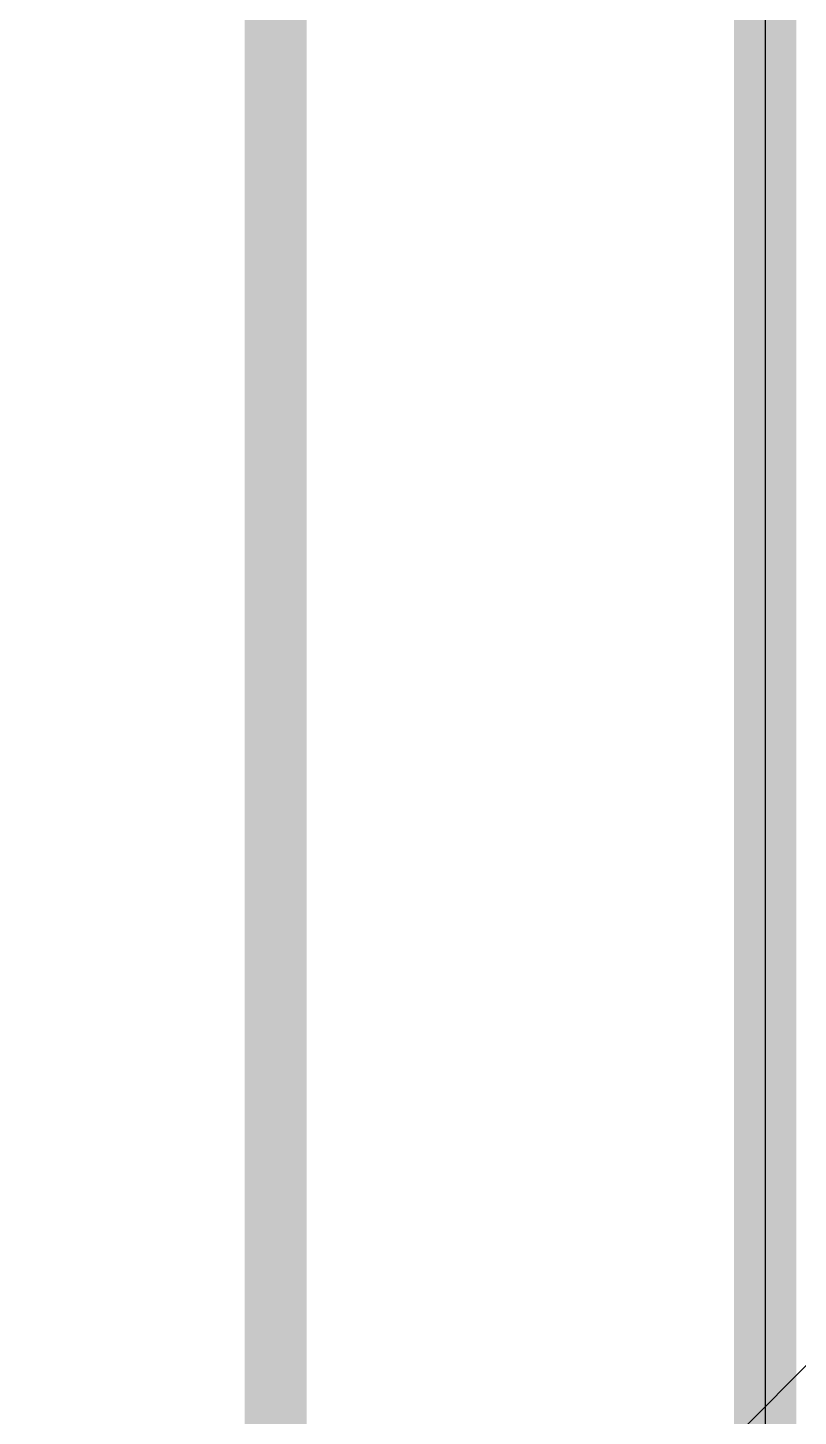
# Model space of a CAD drawing. Header units: inches. Extents: x -6 to 5433, y -4 to 5447.
# Drawn here: x 50.48 to 53.63, y 19.54 to 25.22 of the extents above; entities that cross this region are included whole.
import ezdxf

# ---------------------------------------------------------------- set-up
doc = ezdxf.new("R2010")
doc.units = ezdxf.units.IN
for name, color, linetype in [('Board_outline', 216, 'Continuous'), ('Mechanical 4', 56, 'Continuous'), ('Multi-Layer', 9, 'Continuous'), ('Top Solder', 216, 'Continuous')]:
    doc.layers.add(name, color=color, linetype=linetype)

msp = doc.modelspace()

# ---------------------------------------------------------------- linework, layer by layer
at = {"layer": 'Board_outline'}
msp.add_lwpolyline([(53.4972, 11.5, 0.254, 0.254, 0), (53.4972, 28.5, 0.254, 0.254, 0)], format="xyseb", dxfattribs=at)
msp.add_lwpolyline([(53.4972, 11.5, 0.254, 0.254, 0), (53.4972, 28.5, 0.254, 0.254, 0)], format="xyseb", dxfattribs=at)
at = {"layer": 'Mechanical 4'}
msp.add_lwpolyline([(51.4972, 11.5, 0.254, 0.254, 0), (51.4972, 28.5, 0.254, 0.254, 0)], format="xyseb", dxfattribs=at)
at = {"layer": 'Multi-Layer'}
msp.add_line((53.4972, 28.5), (53.4972, 11.5), dxfattribs=at)
at = {"layer": 'Top Solder'}
msp.add_line((44.5754, 10.581), (5432.8521, 5447.4931), dxfattribs=at)

doc.saveas('drawing.dxf')
